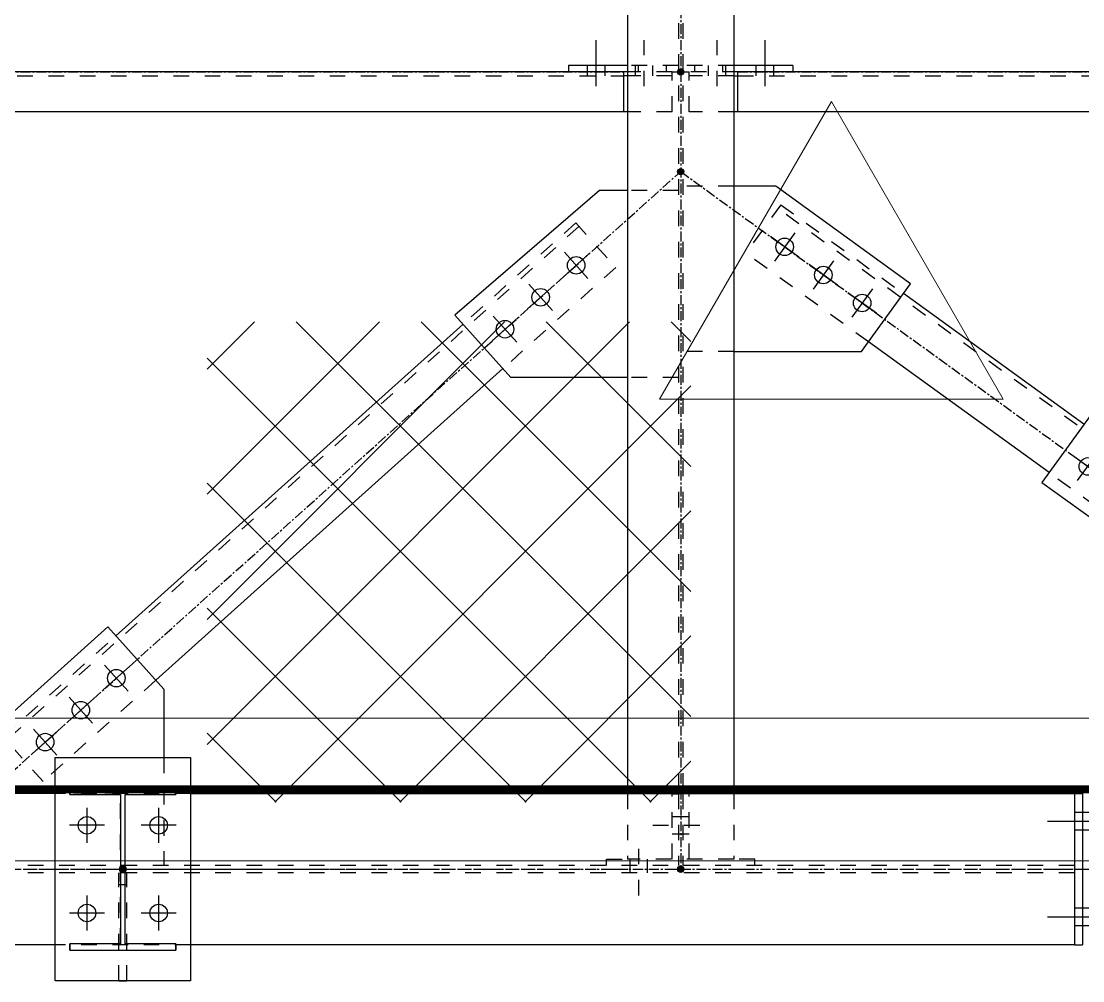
# Model space of a CAD drawing. Header units: inches. Extents: x 209270 to 234360, y -180214 to -150194.
# Drawn here: x 223884 to 225216, y -165504 to -164300 of the extents above; entities that cross this region are included whole.
import ezdxf

# ---------------------------------------------------------------- set-up
doc = ezdxf.new("R2010")
doc.units = ezdxf.units.IN
doc.header["$LTSCALE"] = 10
doc.header["$MEASUREMENT"] = 0
for name, pattern in [('CENTER', [2, 1.25, -0.25, 0.25, -0.25]), ('DXK_LINE_DOT2', [3.9198, 1.9599, -1.9599]), ('DXK_LINE_DOT5', [7.8785, 2.979, -0.9799, 0.9799, -0.9799, 0.9799, -0.9799]), ('HIDDEN', [0.375, 0.25, -0.125]), ('PHANTOM', [2.5, 1.25, -0.25, 0.25, -0.25, 0.25, -0.25])]:
    doc.linetypes.add(name, pattern=pattern)
for name, color, linetype in [('_STR_0', 5, 'Continuous'), ('_STR_1', 5, 'Continuous'), ('_STR_2', 5, 'Continuous'), ('_STR_4', 5, 'Continuous')]:
    doc.layers.add(name, color=color, linetype=linetype)
for name, color, linetype, lineweight in [('CEN', 1, 'CENTER', 9), ('handrail', 1, 'FENCELINE1', 9), ('HIDDEN', 1, 'HIDDEN', 9), ('MAIN OBJECT', 1, 'Continuous', 18), ('PANTHOM', 1, 'PHANTOM', 0), ('REV-C', 1, 'Continuous', 18)]:
    doc.layers.add(name, color=color, linetype=linetype, lineweight=lineweight)
doc.linetypes.add('FENCELINE1', pattern='A,0.25,-0.1,[133,arial.ttf,S=0.1,R=0,X=-0.1,Y=0],-0.1,1', length=1.45)

# ---------------------------------------------------------------- blocks, each defined once
blk = doc.blocks.new('A$Ca106b763')
at = {"layer": 'REV-C'}
blk.add_lwpolyline([(0, 373.2), (-215.5, 0), (215.5, 0)], close=True, dxfattribs=at)
blk = doc.blocks.new('GridLine-116860372-116905 - 114867')
at = {"layer": '_STR_2', "linetype": 'DXK_LINE_DOT5'}
blk.add_line((211379.7, -165363.7), (228961.1, -165363.7), dxfattribs=at)
blk = doc.blocks.new('Part-116860372-114923 - 114867')
at = {"layer": '_STR_1', "linetype": 'DXK_LINE_DOT2'}
for p, q in [((224096.9, -165268.7), (223926.9, -165268.7)), ((225205.9, -165359), (217317.9, -165359)), ((225205.9, -165368.4), (217317.9, -165368.4)), ((224096.9, -165458.7), (223926.9, -165458.7))]:
    blk.add_line(p, q, dxfattribs=at)
at = {"layer": '_STR_2', "linetype": 'Continuous'}
for p, q in [((223926.9, -165268.7), (221346.9, -165268.7)), ((224096.9, -165268.7), (225205.9, -165268.7)), ((225205.9, -165268.7), (225205.9, -165458.7)), ((223926.9, -165458.7), (221346.9, -165458.7)), ((225205.9, -165458.7), (224096.9, -165458.7))]:
    blk.add_line(p, q, dxfattribs=at)
at = {"layer": '_STR_4', "linetype": 'CENTER'}
blk.add_line((217011.9, -165363.7), (225511.9, -165363.7), dxfattribs=at)
blk = doc.blocks.new('Part-116860372-114927 - 114867')
at = {"layer": '_STR_4', "linetype": 'Continuous'}
blk.add_hatch(color=256, dxfattribs=at).paths.add_polyline_path([(224011.9, -165367.7, -1), (224011.9, -165359.7, -1)])
at = {"layer": '_STR_1', "linetype": 'DXK_LINE_DOT2'}
for p, q in [((223945.3, -165269.9), (223945.3, -165262.1)), ((223945.3, -165262.1), (224078.5, -165262.1)), ((224009, -165269.9), (223945.3, -165269.9)), ((224009, -165457.5), (224009, -165269.9)), ((224014.7, -165457.5), (224014.7, -165269.9)), ((224014.7, -165269.9), (224078.5, -165269.9)), ((224078.5, -165262.1), (224078.5, -165269.9)), ((223945.3, -165465.3), (223945.3, -165457.5)), ((224009, -165457.5), (223945.3, -165457.5)), ((224078.5, -165457.5), (224014.7, -165457.5)), ((224078.5, -165457.5), (224078.5, -165465.3)), ((223945.3, -165465.3), (224078.5, -165465.3))]:
    blk.add_line(p, q, dxfattribs=at)
at = {"layer": '_STR_2', "linetype": 'Continuous'}
for p, q in [((223945.3, -165262.1), (223945.3, -165262.1)), ((224078.5, -165262.1), (223945.3, -165262.1)), ((223945.3, -165262.1), (223945.3, -165269.9)), ((223945.3, -165269.9), (223945.3, -165269.9)), ((223945.3, -165269.9), (224009, -165269.9)), ((224009, -165269.9), (224009, -165269.9)), ((224009, -165269.9), (224009, -165457.5)), ((224014.7, -165269.9), (224014.7, -165269.9)), ((224014.7, -165457.5), (224014.7, -165269.9)), ((224014.7, -165269.9), (224078.5, -165269.9)), ((224078.5, -165262.1), (224078.5, -165262.1)), ((224078.5, -165269.9), (224078.5, -165262.1)), ((224078.5, -165269.9), (224078.5, -165269.9)), ((223945.3, -165457.5), (223945.3, -165457.5)), ((224009, -165457.5), (223945.3, -165457.5)), ((223945.3, -165457.5), (223945.3, -165465.3)), ((224009, -165457.5), (224009, -165457.5)), ((224014.7, -165457.5), (224014.7, -165457.5)), ((224078.5, -165457.5), (224014.7, -165457.5)), ((224078.5, -165457.5), (224078.5, -165457.5)), ((224078.5, -165465.3), (224078.5, -165457.5)), ((223945.3, -165465.3), (223945.3, -165465.3)), ((223945.3, -165465.3), (224078.5, -165465.3)), ((224078.5, -165465.3), (224078.5, -165465.3))]:
    blk.add_line(p, q, dxfattribs=at)
at = {"layer": '_STR_4', "linetype": 'CENTER'}
blk.add_line((224011.9, -165363.7), (224011.9, -165363.7), dxfattribs=at)
at = {"layer": '_STR_4', "linetype": 'Continuous'}
blk.add_circle((224011.9, -165363.7), 4, dxfattribs=at)
blk = doc.blocks.new('Part-116860372-114995 - 114867')
at = {"layer": '_STR_4', "linetype": 'Continuous'}
blk.add_hatch(color=256, dxfattribs=at).paths.add_polyline_path([(224711.9, -165367.7, -1), (224711.9, -165359.7, -1)])
at = {"layer": '_STR_1', "linetype": 'DXK_LINE_DOT2'}
for p, q in [((224709, -163283.2), (224709, -165263.7)), ((224714.7, -163283.2), (224714.7, -165263.7)), ((224645.3, -165268.7), (224645.3, -165351)), ((224709, -165268.7), (224709, -165351)), ((224714.7, -165268.7), (224714.7, -165351)), ((224778.5, -165268.7), (224778.5, -165351)), ((224778.5, -165351), (224645.3, -165351))]:
    blk.add_line(p, q, dxfattribs=at)
at = {"layer": '_STR_2', "linetype": 'Continuous'}
for p, q in [((224645.3, -163278.2), (224645.3, -165268.7)), ((224778.5, -163278.2), (224778.5, -165268.7)), ((224778.5, -165263.7), (224645.3, -165263.7)), ((224709, -165263.7), (224709, -165268.7)), ((224714.7, -165263.7), (224714.7, -165268.7))]:
    blk.add_line(p, q, dxfattribs=at)
at = {"layer": '_STR_4', "linetype": 'CENTER'}
blk.add_line((224711.9, -163163.7), (224711.9, -165363.7), dxfattribs=at)
at = {"layer": '_STR_4', "linetype": 'Continuous'}
blk.add_circle((224711.9, -165363.7), 4, dxfattribs=at)
blk = doc.blocks.new('Part-116860372-115024 - 114867')
at = {"layer": '_STR_4', "linetype": 'Continuous'}
for points in [[(223611.9, -164367.7, -1), (223611.9, -164359.7, -1)], [(224711.9, -164367.7, -1), (224711.9, -164359.7, -1)]]:
    blk.add_hatch(color=256, dxfattribs=at).paths.add_polyline_path(points)
at = {"layer": '_STR_1', "linetype": 'DXK_LINE_DOT2'}
for p, q in [((223622.7, -164413.7), (223622.7, -164363.7)), ((223683.5, -164363.7), (223622.7, -164363.7)), ((224701, -164363.7), (224640.3, -164363.7)), ((224701, -164413.7), (224701, -164363.7)), ((223678.5, -164368.7), (223622.7, -164368.7)), ((223683.5, -164368.7), (224640.3, -164368.7)), ((224701, -164368.7), (224645.3, -164368.7)), ((223678.5, -164413.7), (223622.7, -164413.7)), ((224701, -164413.7), (224645.3, -164413.7))]:
    blk.add_line(p, q, dxfattribs=at)
at = {"layer": '_STR_2', "linetype": 'Continuous'}
for p, q in [((224640.3, -164363.7), (223683.5, -164363.7)), ((223683.5, -164363.7), (223683.5, -164413.7)), ((224640.3, -164363.7), (224640.3, -164413.7)), ((223678.5, -164368.7), (223683.5, -164368.7)), ((224645.3, -164368.7), (224640.3, -164368.7)), ((224645.3, -164413.7), (223678.5, -164413.7))]:
    blk.add_line(p, q, dxfattribs=at)
at = {"layer": '_STR_4', "linetype": 'CENTER'}
for p, q in [((223611.9, -164363.7), (223622.7, -164363.7)), ((223683.5, -164363.7), (224640.3, -164363.7)), ((224701, -164363.7), (224711.9, -164363.7))]:
    blk.add_line(p, q, dxfattribs=at)
at = {"layer": '_STR_4', "linetype": 'Continuous'}
for centre in [(223611.9, -164363.7), (224711.9, -164363.7)]:
    blk.add_circle(centre, 4, dxfattribs=at)
blk = doc.blocks.new('Part-116860372-115025 - 114867')
at = {"layer": '_STR_4', "linetype": 'Continuous'}
for points in [[(224711.9, -164367.7, -1), (224711.9, -164359.7, -1)], [(225511.9, -164367.7, -1), (225511.9, -164359.7, -1)]]:
    blk.add_hatch(color=256, dxfattribs=at).paths.add_polyline_path(points)
at = {"layer": '_STR_1', "linetype": 'DXK_LINE_DOT2'}
for p, q in [((224722.7, -164413.7), (224722.7, -164363.7)), ((224783.5, -164363.7), (224722.7, -164363.7)), ((225498.9, -164363.7), (225381.9, -164363.7)), ((225498.9, -164413.7), (225498.9, -164363.7)), ((224778.5, -164368.7), (224722.7, -164368.7)), ((224783.5, -164368.7), (225381.9, -164368.7)), ((225498.9, -164368.7), (225386.9, -164368.7)), ((224778.5, -164413.7), (224722.7, -164413.7)), ((225498.9, -164413.7), (225386.9, -164413.7))]:
    blk.add_line(p, q, dxfattribs=at)
at = {"layer": '_STR_2', "linetype": 'Continuous'}
for p, q in [((225381.9, -164363.7), (224783.5, -164363.7)), ((224783.5, -164413.7), (224783.5, -164363.7)), ((225381.9, -164363.7), (225381.9, -164413.7)), ((224778.5, -164368.7), (224783.5, -164368.7)), ((225386.9, -164368.7), (225381.9, -164368.7)), ((225386.9, -164413.7), (224778.5, -164413.7))]:
    blk.add_line(p, q, dxfattribs=at)
at = {"layer": '_STR_4', "linetype": 'CENTER'}
for p, q in [((224711.9, -164363.7), (224722.7, -164363.7)), ((224783.5, -164363.7), (225381.9, -164363.7)), ((225498.9, -164363.7), (225511.9, -164363.7))]:
    blk.add_line(p, q, dxfattribs=at)
at = {"layer": '_STR_4', "linetype": 'Continuous'}
for centre in [(224711.9, -164363.7), (225511.9, -164363.7)]:
    blk.add_circle(centre, 4, dxfattribs=at)
blk = doc.blocks.new('Part-116860372-115072 - 114867')
at = {"layer": '_STR_4', "linetype": 'Continuous'}
for points in [[(224711.9, -164492.7, -1), (224711.9, -164484.7, -1)], [(223736.9, -165367.7, -1), (223736.9, -165359.7, -1)]]:
    blk.add_hatch(color=256, dxfattribs=at).paths.add_polyline_path(points)
at = {"layer": '_STR_1', "linetype": 'DXK_LINE_DOT2'}
for p, q in [((224580.2, -164553.1), (224438.8, -164680)), ((224580.2, -164553.1), (224630.3, -164608.9)), ((224584.2, -164557.6), (223865.7, -165202.3)), ((224630.3, -164608.9), (224488.9, -164735.8)), ((223861.7, -165197.9), (224003.1, -165071)), ((224053.2, -165126.8), (223911.8, -165253.7)), ((223911.8, -165253.7), (223861.7, -165197.9))]:
    blk.add_line(p, q, dxfattribs=at)
at = {"layer": '_STR_2', "linetype": 'Continuous'}
for p, q in [((224438.8, -164680), (224003.1, -165071)), ((224488.9, -164735.8), (224053.2, -165126.8))]:
    blk.add_line(p, q, dxfattribs=at)
at = {"layer": '_STR_4', "linetype": 'CENTER'}
blk.add_line((223736.9, -165363.7), (224711.9, -164488.7), dxfattribs=at)
at = {"layer": '_STR_4', "linetype": 'Continuous'}
for centre in [(224711.9, -164488.7), (223736.9, -165363.7)]:
    blk.add_circle(centre, 4, dxfattribs=at)
blk = doc.blocks.new('Part-116860372-115073 - 114867')
at = {"layer": '_STR_4', "linetype": 'Continuous'}
for points in [[(224711.9, -164492.7, -1), (224711.9, -164484.7, -1)], [(225511.9, -165071.7, -1), (225511.9, -165063.7, -1)]]:
    blk.add_hatch(color=256, dxfattribs=at).paths.add_polyline_path(points)
at = {"layer": '_STR_1', "linetype": 'DXK_LINE_DOT2'}
for p, q in [((224837.4, -164530.2), (224793.5, -164590.9)), ((225368.3, -164921.8), (224833.9, -164535.1)), ((224837.4, -164530.2), (224991.4, -164641.6)), ((224947.4, -164702.3), (224793.5, -164590.9)), ((225371.9, -164917), (225217.9, -164805.6)), ((225327.9, -164977.7), (225174, -164866.3)), ((225371.9, -164917), (225327.9, -164977.7))]:
    blk.add_line(p, q, dxfattribs=at)
at = {"layer": '_STR_2', "linetype": 'Continuous'}
for p, q in [((225217.9, -164805.6), (224991.4, -164641.6)), ((225174, -164866.3), (224947.4, -164702.3))]:
    blk.add_line(p, q, dxfattribs=at)
at = {"layer": '_STR_4', "linetype": 'CENTER'}
blk.add_line((224711.9, -164488.7), (225511.9, -165067.7), dxfattribs=at)
at = {"layer": '_STR_4', "linetype": 'Continuous'}
for centre in [(224711.9, -164488.7), (225511.9, -165067.7)]:
    blk.add_circle(centre, 4, dxfattribs=at)
blk = doc.blocks.new('Bolt-116860372-116146 - 114867')
at = {"layer": '_STR_2', "linetype": 'Continuous'}
for p, q in [((224564.5, -164621), (224597.2, -164591.6)), ((224595.5, -164622.6), (224566.1, -164589.9)), ((224519.8, -164661), (224552.6, -164631.7)), ((224550.9, -164662.7), (224521.5, -164630)), ((224475.2, -164701.1), (224507.9, -164671.7)), ((224506.2, -164702.8), (224476.8, -164670))]:
    blk.add_line(p, q, dxfattribs=at)
for centre in [(224580.8, -164606.3), (224536.2, -164646.3), (224491.5, -164686.4)]:
    blk.add_circle(centre, 11, dxfattribs=at)
blk = doc.blocks.new('Part-116860372-116154 - 114867')
at = {"layer": '_STR_1', "linetype": 'DXK_LINE_DOT2'}
for p, q in [((224778.5, -164507.1), (224714.7, -164507.1)), ((224778.5, -164714.5), (224714.7, -164714.5))]:
    blk.add_line(p, q, dxfattribs=at)
at = {"layer": '_STR_2', "linetype": 'Continuous'}
for p, q in [((224831.2, -164507.1), (224778.5, -164507.1)), ((225000.1, -164629.4), (224831.2, -164507.1)), ((224938.6, -164714.5), (225000.1, -164629.4)), ((224778.5, -164714.5), (224938.6, -164714.5))]:
    blk.add_line(p, q, dxfattribs=at)
blk = doc.blocks.new('Bolt-116860372-116158 - 114867')
at = {"layer": '_STR_2', "linetype": 'Continuous'}
for p, q in [((225205, -164845.6), (225240.7, -164871.4)), ((225209.9, -164876.3), (225235.7, -164840.7)), ((225253.6, -164880.8), (225289.3, -164906.6)), ((225258.6, -164911.5), (225284.3, -164875.9)), ((225307.2, -164946.7), (225333, -164911)), ((225302.2, -164916), (225337.9, -164941.8))]:
    blk.add_line(p, q, dxfattribs=at)
for centre in [(225222.8, -164858.5), (225271.4, -164893.7), (225320.1, -164928.9)]:
    blk.add_circle(centre, 11, dxfattribs=at)
blk = doc.blocks.new('Part-116860372-115239 - 114867')
at = {"layer": '_STR_1', "linetype": 'DXK_LINE_DOT2'}
for p, q in [((224722.7, -165269), (224714.7, -165269)), ((224722.7, -165351), (224722.7, -165269)), ((224714.7, -165351), (224714.7, -165359)), ((224804.7, -165351), (224778.5, -165351)), ((224804.7, -165359), (224804.7, -165351))]:
    blk.add_line(p, q, dxfattribs=at)
blk = doc.blocks.new('Part-116860372-115238 - 114867')
at = {"layer": '_STR_1', "linetype": 'DXK_LINE_DOT2'}
for p, q in [((224701, -165351), (224701, -165269)), ((224701, -165269), (224709, -165269)), ((224619, -165359), (224619, -165351)), ((224619, -165351), (224645.3, -165351)), ((224709, -165351), (224709, -165359))]:
    blk.add_line(p, q, dxfattribs=at)
blk = doc.blocks.new('Bolt-116860372-115240 - 114867')
at = {"layer": '_STR_1', "linetype": 'DXK_LINE_DOT2'}
for p, q in [((224709, -165298), (224701, -165298)), ((224714.7, -165298), (224709, -165298)), ((224722.7, -165298), (224714.7, -165298)), ((224735.7, -165309), (224667.7, -165309)), ((224709, -165320), (224701, -165320)), ((224714.7, -165320), (224709, -165320)), ((224722.7, -165320), (224714.7, -165320))]:
    blk.add_line(p, q, dxfattribs=at)
blk = doc.blocks.new('Bolt-116860372-115287 - 114867')
at = {"layer": '_STR_1', "linetype": 'DXK_LINE_DOT2'}
for p, q in [((224659, -165338), (224659, -165401)), ((224648, -165351), (224648, -165359)), ((224670, -165351), (224670, -165359)), ((224648, -165359), (224648, -165368.4)), ((224670, -165359), (224670, -165368.4))]:
    blk.add_line(p, q, dxfattribs=at)
blk = doc.blocks.new('Part-116860372-115661 - 114867')
at = {"layer": '_STR_1', "linetype": 'DXK_LINE_DOT2'}
for p, q in [((224778.5, -164355.7), (224714.7, -164355.7)), ((224729.7, -164363.7), (224729.7, -164355.7)), ((224764.7, -164363.7), (224764.7, -164355.7))]:
    blk.add_line(p, q, dxfattribs=at)
at = {"layer": '_STR_2', "linetype": 'Continuous'}
for p, q in [((224852.7, -164355.7), (224778.5, -164355.7)), ((224783.5, -164363.7), (224778.5, -164363.7)), ((224852.7, -164355.7), (224852.7, -164363.7))]:
    blk.add_line(p, q, dxfattribs=at)
blk = doc.blocks.new('Bolt-116860372-115662 - 114867')
at = {"layer": '_STR_1', "linetype": 'DXK_LINE_DOT2'}
for p, q in [((224757.7, -164381.7), (224757.7, -164323.7)), ((224746.7, -164363.7), (224746.7, -164355.7)), ((224746.7, -164368.7), (224746.7, -164363.7)), ((224768.7, -164363.7), (224768.7, -164355.7)), ((224768.7, -164368.7), (224768.7, -164363.7))]:
    blk.add_line(p, q, dxfattribs=at)
at = {"layer": '_STR_2', "linetype": 'Continuous'}
for p, q in [((224817.7, -164381.7), (224817.7, -164323.7)), ((224806.7, -164363.7), (224806.7, -164355.7)), ((224806.7, -164368.7), (224806.7, -164363.7)), ((224828.7, -164363.7), (224828.7, -164355.7)), ((224828.7, -164368.7), (224828.7, -164363.7))]:
    blk.add_line(p, q, dxfattribs=at)
blk = doc.blocks.new('Part-116860372-115663 - 114867')
at = {"layer": '_STR_1', "linetype": 'DXK_LINE_DOT2'}
for p, q in [((224709, -164355.7), (224645.3, -164355.7)), ((224659, -164363.7), (224659, -164355.7)), ((224694, -164363.7), (224694, -164355.7))]:
    blk.add_line(p, q, dxfattribs=at)
at = {"layer": '_STR_2', "linetype": 'Continuous'}
for p, q in [((224645.3, -164355.7), (224571, -164355.7)), ((224571, -164355.7), (224571, -164363.7)), ((224645.3, -164363.7), (224640.3, -164363.7))]:
    blk.add_line(p, q, dxfattribs=at)
blk = doc.blocks.new('Bolt-116860372-115664 - 114867')
at = {"layer": '_STR_1', "linetype": 'DXK_LINE_DOT2'}
for p, q in [((224666, -164381.7), (224666, -164323.7)), ((224655, -164363.7), (224655, -164355.7)), ((224655, -164368.7), (224655, -164363.7)), ((224677, -164363.7), (224677, -164355.7)), ((224677, -164368.7), (224677, -164363.7))]:
    blk.add_line(p, q, dxfattribs=at)
at = {"layer": '_STR_2', "linetype": 'Continuous'}
for p, q in [((224606, -164381.7), (224606, -164323.7)), ((224595, -164363.7), (224595, -164355.7)), ((224595, -164368.7), (224595, -164363.7)), ((224617, -164363.7), (224617, -164355.7)), ((224617, -164368.7), (224617, -164363.7))]:
    blk.add_line(p, q, dxfattribs=at)
blk = doc.blocks.new('Part-116860372-116142 - 114867')
at = {"layer": '_STR_1', "linetype": 'DXK_LINE_DOT2'}
for p, q in [((224063.3, -165223.7), (224063.3, -165359)), ((223780.6, -165268.7), (223780.6, -165359))]:
    blk.add_line(p, q, dxfattribs=at)
at = {"layer": '_STR_2', "linetype": 'Continuous'}
for p, q in [((223993.1, -165059.8), (223780.6, -165250.6)), ((224063.3, -165137.9), (223993.1, -165059.8)), ((224063.3, -165137.9), (224063.3, -165223.7)), ((223780.6, -165250.6), (223780.6, -165268.7))]:
    blk.add_line(p, q, dxfattribs=at)
blk = doc.blocks.new('Bolt-116860372-116143 - 114867')
at = {"layer": '_STR_2', "linetype": 'Continuous'}
for p, q in [((224020.2, -165109.4), (223987.4, -165138.8)), ((223989.1, -165107.7), (224018.5, -165140.5)), ((223975.5, -165149.5), (223942.8, -165178.9)), ((223944.5, -165147.8), (223973.9, -165180.6)), ((223930.9, -165189.6), (223898.1, -165219)), ((223899.8, -165187.9), (223929.2, -165220.6))]:
    blk.add_line(p, q, dxfattribs=at)
for centre in [(224003.8, -165124.1), (223959.2, -165164.2), (223914.5, -165204.3)]:
    blk.add_circle(centre, 11, dxfattribs=at)
blk = doc.blocks.new('Part-116860372-116145 - 114867')
at = {"layer": '_STR_1', "linetype": 'DXK_LINE_DOT2'}
for p, q in [((224709, -164512.2), (224645.3, -164512.2)), ((224709, -164747), (224645.3, -164747))]:
    blk.add_line(p, q, dxfattribs=at)
at = {"layer": '_STR_2', "linetype": 'Continuous'}
for p, q in [((224610, -164512.2), (224428.7, -164668.9)), ((224645.3, -164512.2), (224610, -164512.2)), ((224498.9, -164747), (224428.7, -164668.9)), ((224645.3, -164747), (224498.9, -164747))]:
    blk.add_line(p, q, dxfattribs=at)
blk = doc.blocks.new('Bolt-116860372-116155 - 114867')
at = {"layer": '_STR_2', "linetype": 'Continuous'}
for p, q in [((224855.2, -164565.3), (224829.4, -164600.9)), ((224860.2, -164596), (224824.5, -164570.2)), ((224908.8, -164631.2), (224873.1, -164605.4)), ((224903.8, -164600.5), (224878, -164636.1)), ((224957.4, -164666.4), (224921.7, -164640.6)), ((224952.4, -164635.7), (224926.6, -164671.3))]:
    blk.add_line(p, q, dxfattribs=at)
for centre in [(224842.3, -164583.1), (224890.9, -164618.3), (224939.5, -164653.5)]:
    blk.add_circle(centre, 11, dxfattribs=at)
blk = doc.blocks.new('Part-116860372-116157 - 114867')
at = {"layer": '_STR_1', "linetype": 'DXK_LINE_DOT2'}
for p, q in [((225506.9, -164793.4), (225386.9, -164793.4)), ((225506.9, -164982.7), (225386.9, -164982.7))]:
    blk.add_line(p, q, dxfattribs=at)
at = {"layer": '_STR_2', "linetype": 'Continuous'}
for p, q in [((225226.7, -164793.4), (225165.2, -164878.5)), ((225386.9, -164793.4), (225226.7, -164793.4)), ((225165.2, -164878.5), (225309.2, -164982.7)), ((225386.9, -164982.7), (225309.2, -164982.7))]:
    blk.add_line(p, q, dxfattribs=at)
blk = doc.blocks.new('Part-116860372-116816 - 114867')
at = {"layer": '_STR_1', "linetype": 'DXK_LINE_DOT2'}
blk.add_line((225205.9, -165268.7), (225205.9, -165458.7), dxfattribs=at)
at = {"layer": '_STR_2', "linetype": 'Continuous'}
for p, q in [((225205.9, -165268.7), (225215.9, -165268.7)), ((225215.9, -165268.7), (225215.9, -165458.7)), ((225205.9, -165458.7), (225215.9, -165458.7))]:
    blk.add_line(p, q, dxfattribs=at)
blk = doc.blocks.new('Bolt-116860372-116817 - 114867')
at = {"layer": '_STR_2', "linetype": 'Continuous'}
for p, q in [((225215.9, -165292.7), (225205.9, -165292.7)), ((225215.9, -165292.7), (225205.9, -165292.7)), ((225215.9, -165292.7), (225205.9, -165292.7)), ((225215.9, -165292.7), (225205.9, -165292.7)), ((225215.9, -165292.7), (225205.9, -165292.7)), ((225215.9, -165292.7), (225205.9, -165292.7)), ((225241.9, -165292.7), (225216.9, -165292.7)), ((225241.9, -165292.7), (225216.9, -165292.7)), ((225241.9, -165292.7), (225216.9, -165292.7)), ((225241.9, -165292.7), (225216.9, -165292.7)), ((225241.9, -165292.7), (225216.9, -165292.7)), ((225241.9, -165292.7), (225216.9, -165292.7)), ((225254.9, -165303.7), (225171.9, -165303.7)), ((225254.9, -165303.7), (225171.9, -165303.7)), ((225254.9, -165303.7), (225171.9, -165303.7)), ((225254.9, -165303.7), (225171.9, -165303.7)), ((225254.9, -165303.7), (225171.9, -165303.7)), ((225254.9, -165303.7), (225171.9, -165303.7)), ((225215.9, -165314.7), (225205.9, -165314.7)), ((225215.9, -165314.7), (225205.9, -165314.7)), ((225215.9, -165314.7), (225205.9, -165314.7)), ((225215.9, -165314.7), (225205.9, -165314.7)), ((225215.9, -165314.7), (225205.9, -165314.7)), ((225215.9, -165314.7), (225205.9, -165314.7)), ((225241.9, -165314.7), (225216.9, -165314.7)), ((225241.9, -165314.7), (225216.9, -165314.7)), ((225241.9, -165314.7), (225216.9, -165314.7)), ((225241.9, -165314.7), (225216.9, -165314.7)), ((225241.9, -165314.7), (225216.9, -165314.7)), ((225241.9, -165314.7), (225216.9, -165314.7)), ((225215.9, -165412.7), (225205.9, -165412.7)), ((225215.9, -165412.7), (225205.9, -165412.7)), ((225215.9, -165412.7), (225205.9, -165412.7)), ((225215.9, -165412.7), (225205.9, -165412.7)), ((225215.9, -165412.7), (225205.9, -165412.7)), ((225215.9, -165412.7), (225205.9, -165412.7)), ((225241.9, -165412.7), (225216.9, -165412.7)), ((225241.9, -165412.7), (225216.9, -165412.7)), ((225241.9, -165412.7), (225216.9, -165412.7)), ((225241.9, -165412.7), (225216.9, -165412.7)), ((225241.9, -165412.7), (225216.9, -165412.7)), ((225241.9, -165412.7), (225216.9, -165412.7)), ((225254.9, -165423.7), (225171.9, -165423.7)), ((225254.9, -165423.7), (225171.9, -165423.7)), ((225254.9, -165423.7), (225171.9, -165423.7)), ((225254.9, -165423.7), (225171.9, -165423.7)), ((225254.9, -165423.7), (225171.9, -165423.7)), ((225254.9, -165423.7), (225171.9, -165423.7)), ((225215.9, -165434.7), (225205.9, -165434.7)), ((225215.9, -165434.7), (225205.9, -165434.7)), ((225215.9, -165434.7), (225205.9, -165434.7)), ((225215.9, -165434.7), (225205.9, -165434.7)), ((225215.9, -165434.7), (225205.9, -165434.7)), ((225215.9, -165434.7), (225205.9, -165434.7)), ((225241.9, -165434.7), (225216.9, -165434.7)), ((225241.9, -165434.7), (225216.9, -165434.7)), ((225241.9, -165434.7), (225216.9, -165434.7)), ((225241.9, -165434.7), (225216.9, -165434.7)), ((225241.9, -165434.7), (225216.9, -165434.7)), ((225241.9, -165434.7), (225216.9, -165434.7))]:
    blk.add_line(p, q, dxfattribs=at)
blk = doc.blocks.new('Part-116860372-116863 - 114867')
at = {"layer": '_STR_2', "linetype": 'Continuous'}
for p, q in [((223926.9, -165223.7), (224096.9, -165223.7)), ((223926.9, -165503.7), (223926.9, -165223.7)), ((224096.9, -165223.7), (224096.9, -165503.7)), ((224096.9, -165503.7), (223926.9, -165503.7))]:
    blk.add_line(p, q, dxfattribs=at)
blk = doc.blocks.new('Bolt-116860372-116864 - 114867')
at = {"layer": '_STR_2', "linetype": 'Continuous'}
for p, q in [((223966.9, -165286.7), (223966.9, -165330.7)), ((224056.9, -165286.7), (224056.9, -165330.7)), ((223988.9, -165308.7), (223944.9, -165308.7)), ((224078.9, -165308.7), (224034.9, -165308.7)), ((223966.9, -165396.7), (223966.9, -165440.7)), ((224056.9, -165396.7), (224056.9, -165440.7)), ((223988.9, -165418.7), (223944.9, -165418.7)), ((224078.9, -165418.7), (224034.9, -165418.7))]:
    blk.add_line(p, q, dxfattribs=at)
for centre in [(223966.9, -165308.7), (224056.9, -165308.7), (223966.9, -165418.7), (224056.9, -165418.7)]:
    blk.add_circle(centre, 11, dxfattribs=at)
blk = doc.blocks.new('Part-116860372-116899 - 114867')
at = {"layer": '_STR_1', "linetype": 'DXK_LINE_DOT2'}
for p, q in [((224006.8, -165503.7), (224006.8, -165368.4)), ((224016.8, -165503.7), (224016.8, -165368.4)), ((224016.8, -165383.4), (224006.8, -165383.4)), ((224006.8, -165503.7), (224016.8, -165503.7))]:
    blk.add_line(p, q, dxfattribs=at)

msp = doc.modelspace()

# ---------------------------------------------------------------- hatches: boundary and pattern name
at = {"layer": 'PANTHOM'}
h = msp.add_hatch(dxfattribs=at)
h.set_pattern_fill('ANSI37', color=256, scale=887.309452, angle=-180)
h.set_pattern_definition([(225, (327963.28, 2106069.31), (78.4278163, -78.4278163), []), (315, (327963.28, 2106069.31), (78.4278163, 78.4278163), [])])
h.paths.add_polyline_path([(224724.5, -165279.5), (224724.5, -164677.3), (224117.9, -164677.3), (224117.9, -165279.5)])

# ---------------------------------------------------------------- linework, layer by layer
at = {"layer": 'CEN'}
msp.add_line((217212.2, -165263.7), (228311.6, -165263.7), dxfattribs=at)
at = {"layer": 'CEN', "elevation": 0.8}
msp.add_lwpolyline([(217011.9, -155263.7), (228511.9, -155263.7), (228511.9, -165263.7), (217011.9, -165263.7)], close=True, dxfattribs=at)
msp.add_lwpolyline([(217011.9, -165263.7), (217011.9, -165263.7), (228511.9, -165263.7), (228511.9, -165268.7)], dxfattribs=at)
at = {"layer": 'handrail', "const_width": 10}
msp.add_lwpolyline([(217011.9, -157988.4), (217011.9, -165263.7), (228511.9, -165263.7), (228511.9, -163968.7)], dxfattribs=at)
at = {"layer": 'HIDDEN', "elevation": 0}
msp.add_lwpolyline([(228307.2, -165268.1), (217216.6, -165268.1), (217216.6, -165259.3), (228307.2, -165259.3)], close=True, dxfattribs=at)
at = {"layer": 'MAIN OBJECT', "elevation": 0}
msp.add_lwpolyline([(228307.2, -165353.1), (217216.6, -165353.1), (217216.6, -165174.3), (228307.2, -165174.3)], close=True, dxfattribs=at)

# ---------------------------------------------------------------- block references
at = {"layer": '_STR_0', "zscale": 0.8}
for name in ['Part-116860372-114995 - 114867', 'Bolt-116860372-115664 - 114867', 'Bolt-116860372-115662 - 114867', 'Part-116860372-115024 - 114867', 'Part-116860372-115663 - 114867', 'Part-116860372-115025 - 114867', 'Part-116860372-115661 - 114867', 'Part-116860372-115072 - 114867', 'Part-116860372-115073 - 114867', 'Part-116860372-116145 - 114867', 'Part-116860372-116154 - 114867', 'Bolt-116860372-116155 - 114867', 'Bolt-116860372-116146 - 114867', 'Part-116860372-116157 - 114867', 'Bolt-116860372-116158 - 114867', 'Part-116860372-116142 - 114867', 'Bolt-116860372-116143 - 114867', 'Part-116860372-116863 - 114867', 'GridLine-116860372-116905 - 114867', 'Part-116860372-114923 - 114867', 'Part-116860372-114927 - 114867', 'Part-116860372-115238 - 114867', 'Part-116860372-115239 - 114867', 'Part-116860372-116816 - 114867', 'Bolt-116860372-116864 - 114867', 'Bolt-116860372-115240 - 114867', 'Bolt-116860372-116817 - 114867', 'Bolt-116860372-115287 - 114867', 'Part-116860372-116899 - 114867']:
    msp.add_blockref(name, (0, 0), dxfattribs=at)
at = {"layer": 'REV-C'}
msp.add_blockref('A$Ca106b763', (224901, -164774), dxfattribs=at)

doc.saveas('drawing.dxf')
